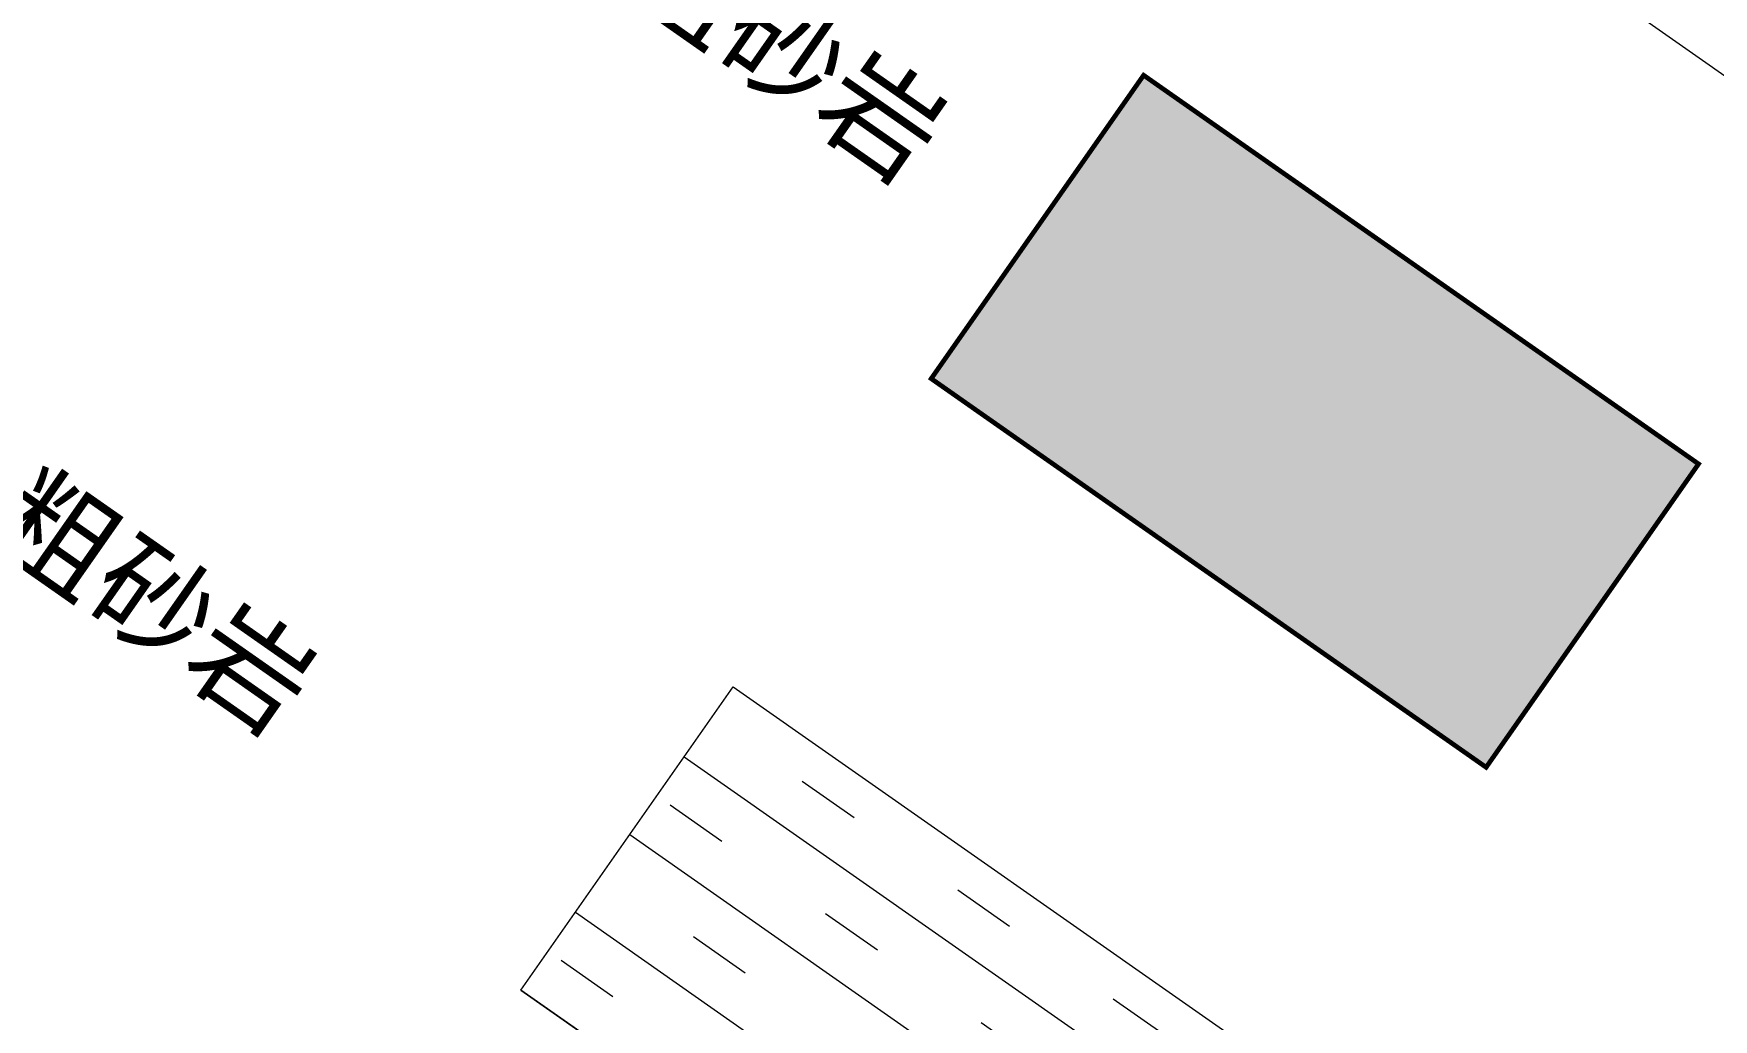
# Model space of a CAD drawing. Header units: inches. Extents: x 36473197 to 36486087, y 3899343 to 3911260.
# Drawn here: x 36473894.3 to 36473974, y 3905622.8 to 3905669.6 of the extents above; entities that cross this region are included whole.
import ezdxf

# ---------------------------------------------------------------- set-up
doc = ezdxf.new("R2010")
doc.units = ezdxf.units.IN
doc.header["$MEASUREMENT"] = 0
doc.layers.get('0').update_dxf_attribs({"lineweight": 0})
doc.layers.add('图例', color=7, linetype='Continuous', lineweight=0)
doc.styles.add('宋体', font='SIMSUN.TTC')

msp = doc.modelspace()

# ---------------------------------------------------------------- hatches: boundary and pattern name
at = {"layer": '图例', "lineweight": 9}
h = msp.add_hatch(dxfattribs=at)
h.set_pattern_fill('粉砂岩', color=256, scale=1500, angle=-35.00092, style=0, pattern_type=2)
h.set_pattern_definition([(145, (36473940.851, 3905652.8575), (-5.1623, -7.3723), [0.0891, -8.9109]), (145, (36473940.9, 3905652.838), (-5.1623, -7.3723), [0.192, -8.808]), (145, (36473940.931, 3905652.831), (-5.1623, -7.3723), [0.2496, -8.7504]), (145, (36473940.96, 3905652.825), (-5.1623, -7.3723), [0.3038, -8.6962]), (145, (36473940.9795, 3905652.826), (-5.1623, -7.3723), [0.3346, -8.6654]), (145, (36473940.999, 3905652.827), (-5.1623, -7.3723), [0.3653, -8.6347]), (145, (36473941.0185, 3905652.828), (-5.1623, -7.3723), [0.3961, -8.6039]), (145, (36473941.037, 3905652.83), (-5.1623, -7.3723), [0.4253, -8.5747]), (145, (36473941.052, 3905652.834), (-5.1623, -7.3723), [0.444, -8.556]), (145, (36473941.066, 3905652.839), (-5.1623, -7.3723), [0.4628, -8.5372]), (145, (36473941.081, 3905652.843), (-5.1623, -7.3723), [0.4815, -8.5185]), (145, (36473941.0955, 3905652.848), (-5.1623, -7.3723), [0.5003, -8.4997]), (145, (36473941.11, 3905652.852), (-5.1623, -7.3723), [0, -9]), (145, (36473941.11, 3905652.852), (-5.1623, -7.3723), [0.519, -8.481]), (145, (36473941.121, 3905652.859), (-5.1623, -7.3723), [0.529, -8.471]), (145, (36473941.132, 3905652.866), (-5.1623, -7.3723), [0.539, -8.461]), (145, (36473941.143, 3905652.873), (-5.1623, -7.3723), [0.549, -8.451]), (145, (36473941.154, 3905652.88), (-5.1623, -7.3723), [0.559, -8.441]), (145, (36473941.165, 3905652.887), (-5.1623, -7.3723), [0.569, -8.431]), (145, (36473941.176, 3905652.894), (-5.1623, -7.3723), [7e-16, -9]), (145, (36473941.176, 3905652.894), (-5.1623, -7.3723), [0.579, -8.421]), (145, (36473941.184, 3905652.903), (-5.1623, -7.3723), [0.5822, -8.4178]), (145, (36473941.192, 3905652.912), (-5.1623, -7.3723), [0.5855, -8.4145]), (145, (36473941.201, 3905652.921), (-5.1623, -7.3723), [0.5887, -8.4113]), (145, (36473941.209, 3905652.9295), (-5.1623, -7.3723), [0.592, -8.408]), (145, (36473941.217, 3905652.938), (-5.1623, -7.3723), [0.5952, -8.4048]), (145, (36473941.225, 3905652.947), (-5.1623, -7.3723), [0.5984, -8.4016]), (145, (36473941.232, 3905652.957), (-5.1623, -7.3723), [0.5984, -8.4016]), (145, (36473941.238, 3905652.968), (-5.1623, -7.3723), [0.5952, -8.4048]), (145, (36473941.243, 3905652.979), (-5.1623, -7.3723), [0.592, -8.408]), (145, (36473941.249, 3905652.9895), (-5.1623, -7.3723), [0.5887, -8.4113]), (145, (36473941.254, 3905653), (-5.1623, -7.3723), [0.5855, -8.4145]), (145, (36473941.26, 3905653.011), (-5.1623, -7.3723), [0.5822, -8.4178]), (145, (36473941.265, 3905653.022), (-5.1623, -7.3723), [0.579, -8.421]), (145, (36473940.791, 3905653.354), (-5.1623, -7.3723), [7e-16, -9]), (145, (36473941.268, 3905653.034), (-5.1623, -7.3723), [0.569, -8.431]), (145, (36473941.271, 3905653.047), (-5.1623, -7.3723), [0.559, -8.441]), (145, (36473941.274, 3905653.06), (-5.1623, -7.3723), [0.549, -8.451]), (145, (36473941.277, 3905653.0725), (-5.1623, -7.3723), [0.539, -8.461]), (145, (36473941.279, 3905653.085), (-5.1623, -7.3723), [0.529, -8.471]), (145, (36473941.282, 3905653.098), (-5.1623, -7.3723), [0.519, -8.481]), (145, (36473940.857, 3905653.396), (-5.1623, -7.3723), [0, -9]), (145, (36473941.281, 3905653.113), (-5.1623, -7.3723), [0.5003, -8.4997]), (145, (36473941.281, 3905653.128), (-5.1623, -7.3723), [0.4815, -8.5185]), (145, (36473941.28, 3905653.1435), (-5.1623, -7.3723), [0.4628, -8.5372]), (145, (36473941.279, 3905653.159), (-5.1623, -7.3723), [0.444, -8.556]), (145, (36473941.278, 3905653.174), (-5.1623, -7.3723), [0.4253, -8.5747]), (145, (36473941.273, 3905653.192), (-5.1623, -7.3723), [0.3961, -8.6039]), (145, (36473941.267, 3905653.211), (-5.1623, -7.3723), [0.3653, -8.6347]), (145, (36473941.262, 3905653.229), (-5.1623, -7.3723), [0.3346, -8.6654]), (145, (36473941.256, 3905653.248), (-5.1623, -7.3723), [0.3038, -8.6962]), (145, (36473941.241, 3905653.2735), (-5.1623, -7.3723), [0.2496, -8.7504]), (145, (36473941.224, 3905653.3), (-5.1623, -7.3723), [0.192, -8.808]), (145, (36473941.202, 3905653.327), (-5.1623, -7.3723), [0.1248, -8.8752]), (145, (36473940.237, 3905653.288), (-5.1623, -7.3723), [0.0891, -8.9109]), (145, (36473940.286, 3905653.268), (-5.1623, -7.3723), [0.192, -8.808]), (145, (36473940.317, 3905653.261), (-5.1623, -7.3723), [0.2496, -8.7504]), (145, (36473940.346, 3905653.256), (-5.1623, -7.3723), [0.3038, -8.6962]), (145, (36473940.365, 3905653.257), (-5.1623, -7.3723), [0.3346, -8.6654]), (145, (36473940.385, 3905653.258), (-5.1623, -7.3723), [0.3653, -8.6347]), (145, (36473940.404, 3905653.259), (-5.1623, -7.3723), [0.3961, -8.6039]), (145, (36473940.423, 3905653.26), (-5.1623, -7.3723), [0.4253, -8.5747]), (145, (36473940.4375, 3905653.2645), (-5.1623, -7.3723), [0.444, -8.556]), (145, (36473940.452, 3905653.269), (-5.1623, -7.3723), [0.4628, -8.5372]), (145, (36473940.467, 3905653.273), (-5.1623, -7.3723), [0.4815, -8.5185]), (145, (36473940.481, 3905653.278), (-5.1623, -7.3723), [0.5003, -8.4997]), (145, (36473940.496, 3905653.282), (-5.1623, -7.3723), [3e-16, -9]), (145, (36473940.496, 3905653.282), (-5.1623, -7.3723), [0.519, -8.481]), (145, (36473940.507, 3905653.289), (-5.1623, -7.3723), [0.529, -8.471]), (145, (36473940.518, 3905653.296), (-5.1623, -7.3723), [0.539, -8.461]), (145, (36473940.529, 3905653.303), (-5.1623, -7.3723), [0.549, -8.451]), (145, (36473940.54, 3905653.31), (-5.1623, -7.3723), [0.559, -8.441]), (145, (36473940.551, 3905653.317), (-5.1623, -7.3723), [0.569, -8.431]), (145, (36473940.562, 3905653.324), (-5.1623, -7.3723), [0, -9]), (145, (36473940.562, 3905653.324), (-5.1623, -7.3723), [0.579, -8.421]), (145, (36473940.57, 3905653.333), (-5.1623, -7.3723), [0.5822, -8.4178]), (145, (36473940.578, 3905653.342), (-5.1623, -7.3723), [0.5855, -8.4145]), (145, (36473940.586, 3905653.351), (-5.1623, -7.3723), [0.5887, -8.4113]), (145, (36473940.594, 3905653.36), (-5.1623, -7.3723), [0.592, -8.408]), (145, (36473940.603, 3905653.369), (-5.1623, -7.3723), [0.5952, -8.4048]), (145, (36473940.611, 3905653.3775), (-5.1623, -7.3723), [0.5984, -8.4016]), (145, (36473940.618, 3905653.387), (-5.1623, -7.3723), [0.5984, -8.4016]), (145, (36473940.623, 3905653.398), (-5.1623, -7.3723), [0.5952, -8.4048]), (145, (36473940.629, 3905653.409), (-5.1623, -7.3723), [0.592, -8.408]), (145, (36473940.634, 3905653.42), (-5.1623, -7.3723), [0.5887, -8.4113]), (145, (36473940.64, 3905653.43), (-5.1623, -7.3723), [0.5855, -8.4145]), (145, (36473940.6455, 3905653.441), (-5.1623, -7.3723), [0.5822, -8.4178]), (145, (36473940.651, 3905653.452), (-5.1623, -7.3723), [0.579, -8.421]), (145, (36473940.177, 3905653.784), (-5.1623, -7.3723), [7e-16, -9]), (145, (36473940.654, 3905653.465), (-5.1623, -7.3723), [0.569, -8.431]), (145, (36473940.657, 3905653.477), (-5.1623, -7.3723), [0.559, -8.441]), (145, (36473940.659, 3905653.49), (-5.1623, -7.3723), [0.549, -8.451]), (145, (36473940.662, 3905653.503), (-5.1623, -7.3723), [0.539, -8.461]), (145, (36473940.665, 3905653.515), (-5.1623, -7.3723), [0.529, -8.471]), (145, (36473940.668, 3905653.528), (-5.1623, -7.3723), [0.519, -8.481]), (145, (36473940.243, 3905653.826), (-5.1623, -7.3723), [3e-16, -9]), (145, (36473940.667, 3905653.543), (-5.1623, -7.3723), [0.5003, -8.4997]), (145, (36473940.666, 3905653.5585), (-5.1623, -7.3723), [0.4815, -8.5185]), (145, (36473940.665, 3905653.574), (-5.1623, -7.3723), [0.4628, -8.5372]), (145, (36473940.665, 3905653.589), (-5.1623, -7.3723), [0.444, -8.556]), (145, (36473940.664, 3905653.604), (-5.1623, -7.3723), [0.4253, -8.5747]), (145, (36473940.659, 3905653.622), (-5.1623, -7.3723), [0.3961, -8.6039]), (145, (36473940.653, 3905653.641), (-5.1623, -7.3723), [0.3653, -8.6347]), (145, (36473940.647, 3905653.66), (-5.1623, -7.3723), [0.3346, -8.6654]), (145, (36473940.642, 3905653.678), (-5.1623, -7.3723), [0.3038, -8.6962]), (145, (36473940.626, 3905653.704), (-5.1623, -7.3723), [0.2496, -8.7504]), (145, (36473940.61, 3905653.73), (-5.1623, -7.3723), [0.192, -8.808]), (145, (36473940.588, 3905653.757), (-5.1623, -7.3723), [0.1248, -8.8752]), (145, (36473939.623, 3905653.718), (-5.1623, -7.3723), [0.0891, -8.9109]), (145, (36473939.672, 3905653.698), (-5.1623, -7.3723), [0.192, -8.808]), (145, (36473939.702, 3905653.6915), (-5.1623, -7.3723), [0.2496, -8.7504]), (145, (36473939.731, 3905653.686), (-5.1623, -7.3723), [0.3038, -8.6962]), (145, (36473939.751, 3905653.687), (-5.1623, -7.3723), [0.3346, -8.6654]), (145, (36473939.77, 3905653.688), (-5.1623, -7.3723), [0.3653, -8.6347]), (145, (36473939.79, 3905653.689), (-5.1623, -7.3723), [0.3961, -8.6039]), (145, (36473939.809, 3905653.69), (-5.1623, -7.3723), [0.4253, -8.5747]), (145, (36473939.823, 3905653.695), (-5.1623, -7.3723), [0.444, -8.556]), (145, (36473939.838, 3905653.699), (-5.1623, -7.3723), [0.4628, -8.5372]), (145, (36473939.852, 3905653.704), (-5.1623, -7.3723), [0.4815, -8.5185]), (145, (36473939.867, 3905653.708), (-5.1623, -7.3723), [0.5003, -8.4997]), (145, (36473939.881, 3905653.7125), (-5.1623, -7.3723), [3e-16, -9]), (145, (36473939.881, 3905653.7125), (-5.1623, -7.3723), [0.519, -8.481]), (145, (36473939.892, 3905653.7195), (-5.1623, -7.3723), [0.529, -8.471]), (145, (36473939.903, 3905653.7265), (-5.1623, -7.3723), [0.539, -8.461]), (145, (36473939.914, 3905653.733), (-5.1623, -7.3723), [0.549, -8.451]), (145, (36473939.925, 3905653.74), (-5.1623, -7.3723), [0.559, -8.441]), (145, (36473939.936, 3905653.747), (-5.1623, -7.3723), [0.569, -8.431]), (145, (36473939.947, 3905653.754), (-5.1623, -7.3723), [0, -9]), (145, (36473939.947, 3905653.754), (-5.1623, -7.3723), [0.579, -8.421]), (145, (36473939.9555, 3905653.763), (-5.1623, -7.3723), [0.5822, -8.4178]), (145, (36473939.964, 3905653.772), (-5.1623, -7.3723), [0.5855, -8.4145]), (145, (36473939.972, 3905653.781), (-5.1623, -7.3723), [0.5887, -8.4113]), (145, (36473939.98, 3905653.79), (-5.1623, -7.3723), [0.592, -8.408]), (145, (36473939.988, 3905653.799), (-5.1623, -7.3723), [0.5952, -8.4048]), (145, (36473939.9965, 3905653.808), (-5.1623, -7.3723), [0.5984, -8.4016]), (145, (36473940.003, 3905653.818), (-5.1623, -7.3723), [0.5984, -8.4016]), (145, (36473940.009, 3905653.828), (-5.1623, -7.3723), [0.5952, -8.4048]), (145, (36473940.0145, 3905653.839), (-5.1623, -7.3723), [0.592, -8.408]), (145, (36473940.02, 3905653.85), (-5.1623, -7.3723), [0.5887, -8.4113]), (145, (36473940.026, 3905653.861), (-5.1623, -7.3723), [0.5855, -8.4145]), (145, (36473940.031, 3905653.871), (-5.1623, -7.3723), [0.5822, -8.4178]), (145, (36473940.037, 3905653.882), (-5.1623, -7.3723), [0.579, -8.421]), (145, (36473939.562, 3905654.214), (-5.1623, -7.3723), [7e-16, -9]), (145, (36473940.0395, 3905653.895), (-5.1623, -7.3723), [0.569, -8.431]), (145, (36473940.042, 3905653.9075), (-5.1623, -7.3723), [0.559, -8.441]), (145, (36473940.045, 3905653.92), (-5.1623, -7.3723), [0.549, -8.451]), (145, (36473940.048, 3905653.933), (-5.1623, -7.3723), [0.539, -8.461]), (145, (36473940.051, 3905653.946), (-5.1623, -7.3723), [0.529, -8.471]), (145, (36473940.0535, 3905653.958), (-5.1623, -7.3723), [0.519, -8.481]), (145, (36473939.628, 3905654.256), (-5.1623, -7.3723), [3e-16, -9]), (145, (36473940.053, 3905653.9735), (-5.1623, -7.3723), [0.5003, -8.4997]), (145, (36473940.052, 3905653.989), (-5.1623, -7.3723), [0.4815, -8.5185]), (145, (36473940.051, 3905654.004), (-5.1623, -7.3723), [0.4628, -8.5372]), (145, (36473940.05, 3905654.019), (-5.1623, -7.3723), [0.444, -8.556]), (145, (36473940.0495, 3905654.034), (-5.1623, -7.3723), [0.4253, -8.5747]), (145, (36473940.044, 3905654.0525), (-5.1623, -7.3723), [0.3961, -8.6039]), (145, (36473940.039, 3905654.071), (-5.1623, -7.3723), [0.3653, -8.6347]), (145, (36473940.033, 3905654.09), (-5.1623, -7.3723), [0.3346, -8.6654]), (145, (36473940.027, 3905654.1085), (-5.1623, -7.3723), [0.3038, -8.6962]), (145, (36473940.012, 3905654.134), (-5.1623, -7.3723), [0.2496, -8.7504]), (145, (36473939.995, 3905654.16), (-5.1623, -7.3723), [0.192, -8.808]), (145, (36473939.973, 3905654.187), (-5.1623, -7.3723), [0.1248, -8.8752]), (145, (36473939.008, 3905654.148), (-5.1623, -7.3723), [0.0891, -8.9109]), (145, (36473939.057, 3905654.128), (-5.1623, -7.3723), [0.192, -8.808]), (145, (36473939.088, 3905654.122), (-5.1623, -7.3723), [0.2496, -8.7504]), (145, (36473939.117, 3905654.116), (-5.1623, -7.3723), [0.3038, -8.6962]), (145, (36473939.136, 3905654.117), (-5.1623, -7.3723), [0.3346, -8.6654]), (145, (36473939.156, 3905654.118), (-5.1623, -7.3723), [0.3653, -8.6347]), (145, (36473939.175, 3905654.119), (-5.1623, -7.3723), [0.3961, -8.6039]), (145, (36473939.194, 3905654.1205), (-5.1623, -7.3723), [0.4253, -8.5747]), (145, (36473939.209, 3905654.125), (-5.1623, -7.3723), [0.444, -8.556]), (145, (36473939.223, 3905654.129), (-5.1623, -7.3723), [0.4628, -8.5372]), (145, (36473939.238, 3905654.134), (-5.1623, -7.3723), [0.4815, -8.5185]), (145, (36473939.2525, 3905654.138), (-5.1623, -7.3723), [0.5003, -8.4997]), (145, (36473939.267, 3905654.143), (-5.1623, -7.3723), [2e-16, -9]), (145, (36473939.267, 3905654.143), (-5.1623, -7.3723), [0.519, -8.481]), (145, (36473939.278, 3905654.15), (-5.1623, -7.3723), [0.529, -8.471]), (145, (36473939.289, 3905654.157), (-5.1623, -7.3723), [0.539, -8.461]), (145, (36473939.3, 3905654.164), (-5.1623, -7.3723), [0.549, -8.451]), (145, (36473939.311, 3905654.171), (-5.1623, -7.3723), [0.559, -8.441]), (145, (36473939.322, 3905654.1775), (-5.1623, -7.3723), [0.569, -8.431]), (145, (36473939.333, 3905654.1845), (-5.1623, -7.3723), [3e-16, -9]), (145, (36473939.333, 3905654.1845), (-5.1623, -7.3723), [0.579, -8.421]), (145, (36473939.341, 3905654.193), (-5.1623, -7.3723), [0.5822, -8.4178]), (145, (36473939.349, 3905654.202), (-5.1623, -7.3723), [0.5855, -8.4145]), (145, (36473939.3575, 3905654.211), (-5.1623, -7.3723), [0.5887, -8.4113]), (145, (36473939.366, 3905654.22), (-5.1623, -7.3723), [0.592, -8.408]), (145, (36473939.374, 3905654.229), (-5.1623, -7.3723), [0.5952, -8.4048]), (145, (36473939.382, 3905654.238), (-5.1623, -7.3723), [0.5984, -8.4016]), (145, (36473939.389, 3905654.248), (-5.1623, -7.3723), [0.5984, -8.4016]), (145, (36473939.395, 3905654.2585), (-5.1623, -7.3723), [0.5952, -8.4048]), (145, (36473939.4, 3905654.269), (-5.1623, -7.3723), [0.592, -8.408]), (145, (36473939.406, 3905654.28), (-5.1623, -7.3723), [0.5887, -8.4113]), (145, (36473939.411, 3905654.291), (-5.1623, -7.3723), [0.5855, -8.4145]), (145, (36473939.417, 3905654.3015), (-5.1623, -7.3723), [0.5822, -8.4178]), (145, (36473939.422, 3905654.312), (-5.1623, -7.3723), [0.579, -8.421]), (145, (36473938.948, 3905654.644), (-5.1623, -7.3723), [7e-16, -9]), (145, (36473939.425, 3905654.325), (-5.1623, -7.3723), [0.569, -8.431]), (145, (36473939.428, 3905654.338), (-5.1623, -7.3723), [0.559, -8.441]), (145, (36473939.431, 3905654.35), (-5.1623, -7.3723), [0.549, -8.451]), (145, (36473939.4335, 3905654.363), (-5.1623, -7.3723), [0.539, -8.461]), (145, (36473939.436, 3905654.376), (-5.1623, -7.3723), [0.529, -8.471]), (145, (36473939.439, 3905654.3885), (-5.1623, -7.3723), [0.519, -8.481]), (145, (36473939.014, 3905654.686), (-5.1623, -7.3723), [5e-16, -9]), (145, (36473939.438, 3905654.404), (-5.1623, -7.3723), [0.5003, -8.4997]), (145, (36473939.4375, 3905654.419), (-5.1623, -7.3723), [0.4815, -8.5185]), (145, (36473939.437, 3905654.434), (-5.1623, -7.3723), [0.4628, -8.5372]), (145, (36473939.436, 3905654.449), (-5.1623, -7.3723), [0.444, -8.556]), (145, (36473939.435, 3905654.4645), (-5.1623, -7.3723), [0.4253, -8.5747]), (145, (36473939.43, 3905654.483), (-5.1623, -7.3723), [0.3961, -8.6039]), (145, (36473939.424, 3905654.501), (-5.1623, -7.3723), [0.3653, -8.6347]), (145, (36473939.419, 3905654.52), (-5.1623, -7.3723), [0.3346, -8.6654]), (145, (36473939.413, 3905654.539), (-5.1623, -7.3723), [0.3038, -8.6962]), (145, (36473939.398, 3905654.564), (-5.1623, -7.3723), [0.2496, -8.7504]), (145, (36473939.381, 3905654.59), (-5.1623, -7.3723), [0.192, -8.808]), (145, (36473939.359, 3905654.6175), (-5.1623, -7.3723), [0.1248, -8.8752]), (145, (36473934.584, 3905651.7525), (-5.1623, -7.3723), [0.0891, -8.9109]), (145, (36473934.633, 3905651.733), (-5.1623, -7.3723), [0.192, -8.808]), (145, (36473934.664, 3905651.726), (-5.1623, -7.3723), [0.2496, -8.7504]), (145, (36473934.693, 3905651.72), (-5.1623, -7.3723), [0.3038, -8.6962]), (145, (36473934.712, 3905651.721), (-5.1623, -7.3723), [0.3346, -8.6654]), (145, (36473934.732, 3905651.722), (-5.1623, -7.3723), [0.3653, -8.6347]), (145, (36473934.751, 3905651.723), (-5.1623, -7.3723), [0.3961, -8.6039]), (145, (36473934.77, 3905651.725), (-5.1623, -7.3723), [0.4253, -8.5747]), (145, (36473934.785, 3905651.729), (-5.1623, -7.3723), [0.444, -8.556]), (145, (36473934.799, 3905651.734), (-5.1623, -7.3723), [0.4628, -8.5372]), (145, (36473934.814, 3905651.738), (-5.1623, -7.3723), [0.4815, -8.5185]), (145, (36473934.828, 3905651.743), (-5.1623, -7.3723), [0.5003, -8.4997]), (145, (36473934.843, 3905651.747), (-5.1623, -7.3723), [2e-16, -9]), (145, (36473934.843, 3905651.747), (-5.1623, -7.3723), [0.519, -8.481]), (145, (36473934.854, 3905651.754), (-5.1623, -7.3723), [0.529, -8.471]), (145, (36473934.865, 3905651.761), (-5.1623, -7.3723), [0.539, -8.461]), (145, (36473934.876, 3905651.768), (-5.1623, -7.3723), [0.549, -8.451]), (145, (36473934.887, 3905651.775), (-5.1623, -7.3723), [0.559, -8.441]), (145, (36473934.898, 3905651.782), (-5.1623, -7.3723), [0.569, -8.431]), (145, (36473934.909, 3905651.789), (-5.1623, -7.3723), [2e-16, -9]), (145, (36473934.909, 3905651.789), (-5.1623, -7.3723), [0.579, -8.421]), (145, (36473934.917, 3905651.798), (-5.1623, -7.3723), [0.5822, -8.4178]), (145, (36473934.925, 3905651.807), (-5.1623, -7.3723), [0.5855, -8.4145]), (145, (36473934.933, 3905651.816), (-5.1623, -7.3723), [0.5887, -8.4113]), (145, (36473934.9415, 3905651.825), (-5.1623, -7.3723), [0.592, -8.408]), (145, (36473934.95, 3905651.8335), (-5.1623, -7.3723), [0.5952, -8.4048]), (145, (36473934.958, 3905651.842), (-5.1623, -7.3723), [0.5984, -8.4016]), (145, (36473934.965, 3905651.852), (-5.1623, -7.3723), [0.5984, -8.4016]), (145, (36473934.97, 3905651.863), (-5.1623, -7.3723), [0.5952, -8.4048]), (145, (36473934.976, 3905651.874), (-5.1623, -7.3723), [0.592, -8.408]), (145, (36473934.9815, 3905651.8845), (-5.1623, -7.3723), [0.5887, -8.4113]), (145, (36473934.987, 3905651.895), (-5.1623, -7.3723), [0.5855, -8.4145]), (145, (36473934.993, 3905651.906), (-5.1623, -7.3723), [0.5822, -8.4178]), (145, (36473934.998, 3905651.917), (-5.1623, -7.3723), [0.579, -8.421]), (145, (36473934.524, 3905652.249), (-5.1623, -7.3723), [3e-16, -9]), (145, (36473935.001, 3905651.929), (-5.1623, -7.3723), [0.569, -8.431]), (145, (36473935.004, 3905651.942), (-5.1623, -7.3723), [0.559, -8.441]), (145, (36473935.0065, 3905651.955), (-5.1623, -7.3723), [0.549, -8.451]), (145, (36473935.009, 3905651.9675), (-5.1623, -7.3723), [0.539, -8.461]), (145, (36473935.012, 3905651.98), (-5.1623, -7.3723), [0.529, -8.471]), (145, (36473935.015, 3905651.993), (-5.1623, -7.3723), [0.519, -8.481]), (145, (36473934.59, 3905652.291), (-5.1623, -7.3723), [5e-16, -9]), (145, (36473935.014, 3905652.008), (-5.1623, -7.3723), [0.5003, -8.4997]), (145, (36473935.013, 3905652.023), (-5.1623, -7.3723), [0.4815, -8.5185]), (145, (36473935.0125, 3905652.0385), (-5.1623, -7.3723), [0.4628, -8.5372]), (145, (36473935.012, 3905652.054), (-5.1623, -7.3723), [0.444, -8.556]), (145, (36473935.011, 3905652.069), (-5.1623, -7.3723), [0.4253, -8.5747]), (145, (36473935.006, 3905652.087), (-5.1623, -7.3723), [0.3961, -8.6039]), (145, (36473935, 3905652.106), (-5.1623, -7.3723), [0.3653, -8.6347]), (145, (36473934.994, 3905652.124), (-5.1623, -7.3723), [0.3346, -8.6654]), (145, (36473934.989, 3905652.143), (-5.1623, -7.3723), [0.3038, -8.6962]), (145, (36473934.973, 3905652.1685), (-5.1623, -7.3723), [0.2496, -8.7504]), (145, (36473934.957, 3905652.195), (-5.1623, -7.3723), [0.192, -8.808]), (145, (36473934.935, 3905652.222), (-5.1623, -7.3723), [0.1248, -8.8752]), (145, (36473933.97, 3905652.183), (-5.1623, -7.3723), [0.0891, -8.9109]), (145, (36473934.019, 3905652.163), (-5.1623, -7.3723), [0.192, -8.808]), (145, (36473934.049, 3905652.156), (-5.1623, -7.3723), [0.2496, -8.7504]), (145, (36473934.078, 3905652.151), (-5.1623, -7.3723), [0.3038, -8.6962]), (145, (36473934.098, 3905652.152), (-5.1623, -7.3723), [0.3346, -8.6654]), (145, (36473934.117, 3905652.153), (-5.1623, -7.3723), [0.3653, -8.6347]), (145, (36473934.137, 3905652.154), (-5.1623, -7.3723), [0.3961, -8.6039]), (145, (36473934.156, 3905652.155), (-5.1623, -7.3723), [0.4253, -8.5747]), (145, (36473934.17, 3905652.1595), (-5.1623, -7.3723), [0.444, -8.556]), (145, (36473934.185, 3905652.164), (-5.1623, -7.3723), [0.4628, -8.5372]), (145, (36473934.199, 3905652.1685), (-5.1623, -7.3723), [0.4815, -8.5185]), (145, (36473934.214, 3905652.173), (-5.1623, -7.3723), [0.5003, -8.4997]), (145, (36473934.228, 3905652.177), (-5.1623, -7.3723), [3e-16, -9]), (145, (36473934.228, 3905652.177), (-5.1623, -7.3723), [0.519, -8.481]), (145, (36473934.239, 3905652.184), (-5.1623, -7.3723), [0.529, -8.471]), (145, (36473934.25, 3905652.191), (-5.1623, -7.3723), [0.539, -8.461]), (145, (36473934.261, 3905652.198), (-5.1623, -7.3723), [0.549, -8.451]), (145, (36473934.272, 3905652.205), (-5.1623, -7.3723), [0.559, -8.441]), (145, (36473934.283, 3905652.212), (-5.1623, -7.3723), [0.569, -8.431]), (145, (36473934.294, 3905652.219), (-5.1623, -7.3723), [3e-16, -9]), (145, (36473934.294, 3905652.219), (-5.1623, -7.3723), [0.579, -8.421]), (145, (36473934.3025, 3905652.228), (-5.1623, -7.3723), [0.5822, -8.4178]), (145, (36473934.311, 3905652.237), (-5.1623, -7.3723), [0.5855, -8.4145]), (145, (36473934.319, 3905652.246), (-5.1623, -7.3723), [0.5887, -8.4113]), (145, (36473934.327, 3905652.255), (-5.1623, -7.3723), [0.592, -8.408]), (145, (36473934.335, 3905652.264), (-5.1623, -7.3723), [0.5952, -8.4048]), (145, (36473934.3435, 3905652.273), (-5.1623, -7.3723), [0.5984, -8.4016]), (145, (36473934.35, 3905652.282), (-5.1623, -7.3723), [0.5984, -8.4016]), (145, (36473934.356, 3905652.293), (-5.1623, -7.3723), [0.5952, -8.4048]), (145, (36473934.362, 3905652.304), (-5.1623, -7.3723), [0.592, -8.408]), (145, (36473934.367, 3905652.315), (-5.1623, -7.3723), [0.5887, -8.4113]), (145, (36473934.373, 3905652.325), (-5.1623, -7.3723), [0.5855, -8.4145]), (145, (36473934.378, 3905652.336), (-5.1623, -7.3723), [0.5822, -8.4178]), (145, (36473934.384, 3905652.347), (-5.1623, -7.3723), [0.579, -8.421]), (145, (36473933.9095, 3905652.679), (-5.1623, -7.3723), [7e-16, -9]), (145, (36473934.387, 3905652.36), (-5.1623, -7.3723), [0.569, -8.431]), (145, (36473934.389, 3905652.372), (-5.1623, -7.3723), [0.559, -8.441]), (145, (36473934.392, 3905652.385), (-5.1623, -7.3723), [0.549, -8.451]), (145, (36473934.395, 3905652.398), (-5.1623, -7.3723), [0.539, -8.461]), (145, (36473934.398, 3905652.41), (-5.1623, -7.3723), [0.529, -8.471]), (145, (36473934.4005, 3905652.423), (-5.1623, -7.3723), [0.519, -8.481]), (145, (36473933.975, 3905652.721), (-5.1623, -7.3723), [7e-16, -9]), (145, (36473934.4, 3905652.438), (-5.1623, -7.3723), [0.5003, -8.4997]), (145, (36473934.399, 3905652.4535), (-5.1623, -7.3723), [0.4815, -8.5185]), (145, (36473934.398, 3905652.469), (-5.1623, -7.3723), [0.4628, -8.5372]), (145, (36473934.397, 3905652.484), (-5.1623, -7.3723), [0.444, -8.556]), (145, (36473934.397, 3905652.499), (-5.1623, -7.3723), [0.4253, -8.5747]), (145, (36473934.3915, 3905652.517), (-5.1623, -7.3723), [0.3961, -8.6039]), (145, (36473934.386, 3905652.536), (-5.1623, -7.3723), [0.3653, -8.6347]), (145, (36473934.38, 3905652.555), (-5.1623, -7.3723), [0.3346, -8.6654]), (145, (36473934.374, 3905652.573), (-5.1623, -7.3723), [0.3038, -8.6962]), (145, (36473934.359, 3905652.599), (-5.1623, -7.3723), [0.2496, -8.7504]), (145, (36473934.342, 3905652.625), (-5.1623, -7.3723), [0.192, -8.808]), (145, (36473934.32, 3905652.652), (-5.1623, -7.3723), [0.1248, -8.8752]), (145, (36473933.355, 3905652.613), (-5.1623, -7.3723), [0.0891, -8.9109]), (145, (36473933.404, 3905652.593), (-5.1623, -7.3723), [0.192, -8.808]), (145, (36473933.435, 3905652.5865), (-5.1623, -7.3723), [0.2496, -8.7504]), (145, (36473933.464, 3905652.581), (-5.1623, -7.3723), [0.3038, -8.6962]), (145, (36473933.4835, 3905652.582), (-5.1623, -7.3723), [0.3346, -8.6654]), (145, (36473933.503, 3905652.583), (-5.1623, -7.3723), [0.3653, -8.6347]), (145, (36473933.522, 3905652.584), (-5.1623, -7.3723), [0.3961, -8.6039]), (145, (36473933.541, 3905652.585), (-5.1623, -7.3723), [0.4253, -8.5747]), (145, (36473933.556, 3905652.59), (-5.1623, -7.3723), [0.444, -8.556]), (145, (36473933.57, 3905652.594), (-5.1623, -7.3723), [0.4628, -8.5372]), (145, (36473933.585, 3905652.599), (-5.1623, -7.3723), [0.4815, -8.5185]), (145, (36473933.5995, 3905652.603), (-5.1623, -7.3723), [0.5003, -8.4997]), (145, (36473933.614, 3905652.608), (-5.1623, -7.3723), [0, -9]), (145, (36473933.614, 3905652.608), (-5.1623, -7.3723), [0.519, -8.481]), (145, (36473933.625, 3905652.6145), (-5.1623, -7.3723), [0.529, -8.471]), (145, (36473933.636, 3905652.6215), (-5.1623, -7.3723), [0.539, -8.461]), (145, (36473933.647, 3905652.628), (-5.1623, -7.3723), [0.549, -8.451]), (145, (36473933.658, 3905652.635), (-5.1623, -7.3723), [0.559, -8.441]), (145, (36473933.669, 3905652.642), (-5.1623, -7.3723), [0.569, -8.431]), (145, (36473933.68, 3905652.649), (-5.1623, -7.3723), [0, -9]), (145, (36473933.68, 3905652.649), (-5.1623, -7.3723), [0.579, -8.421]), (145, (36473933.688, 3905652.658), (-5.1623, -7.3723), [0.5822, -8.4178]), (145, (36473933.696, 3905652.667), (-5.1623, -7.3723), [0.5855, -8.4145]), (145, (36473933.705, 3905652.676), (-5.1623, -7.3723), [0.5887, -8.4113]), (145, (36473933.713, 3905652.685), (-5.1623, -7.3723), [0.592, -8.408]), (145, (36473933.721, 3905652.694), (-5.1623, -7.3723), [0.5952, -8.4048]), (145, (36473933.729, 3905652.703), (-5.1623, -7.3723), [0.5984, -8.4016]), (145, (36473933.736, 3905652.713), (-5.1623, -7.3723), [0.5984, -8.4016]), (145, (36473933.742, 3905652.723), (-5.1623, -7.3723), [0.5952, -8.4048]), (145, (36473933.747, 3905652.734), (-5.1623, -7.3723), [0.592, -8.408]), (145, (36473933.753, 3905652.745), (-5.1623, -7.3723), [0.5887, -8.4113]), (145, (36473933.758, 3905652.756), (-5.1623, -7.3723), [0.5855, -8.4145]), (145, (36473933.764, 3905652.766), (-5.1623, -7.3723), [0.5822, -8.4178]), (145, (36473933.769, 3905652.777), (-5.1623, -7.3723), [0.579, -8.421]), (145, (36473933.295, 3905653.109), (-5.1623, -7.3723), [7e-16, -9]), (145, (36473933.772, 3905652.79), (-5.1623, -7.3723), [0.569, -8.431]), (145, (36473933.775, 3905652.8025), (-5.1623, -7.3723), [0.559, -8.441]), (145, (36473933.778, 3905652.815), (-5.1623, -7.3723), [0.549, -8.451]), (145, (36473933.781, 3905652.828), (-5.1623, -7.3723), [0.539, -8.461]), (145, (36473933.783, 3905652.841), (-5.1623, -7.3723), [0.529, -8.471]), (145, (36473933.786, 3905652.853), (-5.1623, -7.3723), [0.519, -8.481]), (145, (36473933.361, 3905653.151), (-5.1623, -7.3723), [3e-16, -9]), (145, (36473933.785, 3905652.8685), (-5.1623, -7.3723), [0.5003, -8.4997]), (145, (36473933.785, 3905652.884), (-5.1623, -7.3723), [0.4815, -8.5185]), (145, (36473933.784, 3905652.899), (-5.1623, -7.3723), [0.4628, -8.5372]), (145, (36473933.783, 3905652.914), (-5.1623, -7.3723), [0.444, -8.556]), (145, (36473933.782, 3905652.929), (-5.1623, -7.3723), [0.4253, -8.5747]), (145, (36473933.777, 3905652.9475), (-5.1623, -7.3723), [0.3961, -8.6039]), (145, (36473933.771, 3905652.966), (-5.1623, -7.3723), [0.3653, -8.6347]), (145, (36473933.766, 3905652.985), (-5.1623, -7.3723), [0.3346, -8.6654]), (145, (36473933.76, 3905653.0035), (-5.1623, -7.3723), [0.3038, -8.6962]), (145, (36473933.745, 3905653.029), (-5.1623, -7.3723), [0.2496, -8.7504]), (145, (36473933.728, 3905653.055), (-5.1623, -7.3723), [0.192, -8.808]), (145, (36473933.706, 3905653.082), (-5.1623, -7.3723), [0.1248, -8.8752]), (145, (36473932.741, 3905653.043), (-5.1623, -7.3723), [0.0891, -8.9109]), (145, (36473932.79, 3905653.023), (-5.1623, -7.3723), [0.192, -8.808]), (145, (36473932.821, 3905653.017), (-5.1623, -7.3723), [0.2496, -8.7504]), (145, (36473932.85, 3905653.011), (-5.1623, -7.3723), [0.3038, -8.6962]), (145, (36473932.869, 3905653.012), (-5.1623, -7.3723), [0.3346, -8.6654]), (145, (36473932.889, 3905653.013), (-5.1623, -7.3723), [0.3653, -8.6347]), (145, (36473932.908, 3905653.014), (-5.1623, -7.3723), [0.3961, -8.6039]), (145, (36473932.927, 3905653.0155), (-5.1623, -7.3723), [0.4253, -8.5747]), (145, (36473932.9415, 3905653.02), (-5.1623, -7.3723), [0.444, -8.556]), (145, (36473932.956, 3905653.024), (-5.1623, -7.3723), [0.4628, -8.5372]), (145, (36473932.971, 3905653.029), (-5.1623, -7.3723), [0.4815, -8.5185]), (145, (36473932.985, 3905653.033), (-5.1623, -7.3723), [0.5003, -8.4997]), (145, (36473933, 3905653.038), (-5.1623, -7.3723), [0, -9]), (145, (36473933, 3905653.038), (-5.1623, -7.3723), [0.519, -8.481]), (145, (36473933.011, 3905653.045), (-5.1623, -7.3723), [0.529, -8.471]), (145, (36473933.022, 3905653.052), (-5.1623, -7.3723), [0.539, -8.461]), (145, (36473933.033, 3905653.059), (-5.1623, -7.3723), [0.549, -8.451]), (145, (36473933.044, 3905653.066), (-5.1623, -7.3723), [0.559, -8.441]), (145, (36473933.055, 3905653.073), (-5.1623, -7.3723), [0.569, -8.431]), (145, (36473933.066, 3905653.0795), (-5.1623, -7.3723), [7e-16, -9]), (145, (36473933.066, 3905653.0795), (-5.1623, -7.3723), [0.579, -8.421]), (145, (36473933.074, 3905653.088), (-5.1623, -7.3723), [0.5822, -8.4178]), (145, (36473933.082, 3905653.097), (-5.1623, -7.3723), [0.5855, -8.4145]), (145, (36473933.09, 3905653.106), (-5.1623, -7.3723), [0.5887, -8.4113]), (145, (36473933.098, 3905653.115), (-5.1623, -7.3723), [0.5919, -8.4081]), (145, (36473933.107, 3905653.124), (-5.1623, -7.3723), [0.5952, -8.4048]), (145, (36473933.115, 3905653.133), (-5.1623, -7.3723), [0.5984, -8.4016]), (145, (36473933.122, 3905653.143), (-5.1623, -7.3723), [0.5984, -8.4016]), (145, (36473933.127, 3905653.1535), (-5.1623, -7.3723), [0.5952, -8.4048]), (145, (36473933.133, 3905653.164), (-5.1623, -7.3723), [0.5919, -8.4081]), (145, (36473933.138, 3905653.175), (-5.1623, -7.3723), [0.5887, -8.4113]), (145, (36473933.144, 3905653.186), (-5.1623, -7.3723), [0.5855, -8.4145]), (145, (36473933.1495, 3905653.197), (-5.1623, -7.3723), [0.5822, -8.4178]), (145, (36473933.155, 3905653.207), (-5.1623, -7.3723), [0.579, -8.421]), (145, (36473932.681, 3905653.539), (-5.1623, -7.3723), [0, -9]), (145, (36473933.158, 3905653.22), (-5.1623, -7.3723), [0.569, -8.431]), (145, (36473933.161, 3905653.233), (-5.1623, -7.3723), [0.559, -8.441]), (145, (36473933.163, 3905653.245), (-5.1623, -7.3723), [0.549, -8.451]), (145, (36473933.166, 3905653.258), (-5.1623, -7.3723), [0.539, -8.461]), (145, (36473933.169, 3905653.271), (-5.1623, -7.3723), [0.529, -8.471]), (145, (36473933.172, 3905653.2835), (-5.1623, -7.3723), [0.519, -8.481]), (145, (36473932.747, 3905653.581), (-5.1623, -7.3723), [1e-15, -9]), (145, (36473933.171, 3905653.299), (-5.1623, -7.3723), [0.5003, -8.4997]), (145, (36473933.17, 3905653.314), (-5.1623, -7.3723), [0.4815, -8.5185]), (145, (36473933.169, 3905653.329), (-5.1623, -7.3723), [0.4628, -8.5372]), (145, (36473933.169, 3905653.344), (-5.1623, -7.3723), [0.444, -8.556]), (145, (36473933.168, 3905653.3595), (-5.1623, -7.3723), [0.4253, -8.5747]), (145, (36473933.163, 3905653.378), (-5.1623, -7.3723), [0.3961, -8.6039]), (145, (36473933.157, 3905653.396), (-5.1623, -7.3723), [0.3653, -8.6347]), (145, (36473933.151, 3905653.415), (-5.1623, -7.3723), [0.3346, -8.6654]), (145, (36473933.146, 3905653.434), (-5.1623, -7.3723), [0.3038, -8.6962]), (145, (36473933.13, 3905653.459), (-5.1623, -7.3723), [0.2496, -8.7504]), (145, (36473933.114, 3905653.485), (-5.1623, -7.3723), [0.192, -8.808]), (145, (36473933.092, 3905653.5125), (-5.1623, -7.3723), [0.1248, -8.8752])])
h.paths.add_polyline_path([(36473946.949, 3905667.587), (36473936.88, 3905653.208), (36473963.185, 3905634.789), (36473973.254, 3905649.167)])
at = {"layer": '图例', "lineweight": 15}
h = msp.add_hatch(dxfattribs=at)
h.set_pattern_fill('泥岩_1', color=256, scale=1500, angle=-35.00092, style=0, pattern_type=2)
h.set_pattern_definition([(145, (36473915.523, 3905622.812), (-5.1623, -7.3723), [3, -6]), (325, (36473919.333, 3905625.638), (5.1623, 7.3723), [3, -6]), (325, (36473913.742, 3905626.806), (5.1623, 7.3723), []), (325, (36473911.161, 3905623.12), (5.1623, 7.3723), [])])
h.paths.add_polyline_path([(36473927.496, 3905638.603), (36473917.428, 3905624.225), (36473943.733, 3905605.805), (36473953.801, 3905620.184)], flags=17)

# ---------------------------------------------------------------- linework, layer by layer
at = {"lineweight": 15, "flags": 128}
msp.add_lwpolyline([(36473903.942, 3905716.972), (36474082.795, 3905591.733)], dxfattribs=at)
at = {"layer": '图例', "const_width": 0.225}
msp.add_lwpolyline([(36473946.949, 3905667.587), (36473936.88, 3905653.208), (36473963.185, 3905634.789), (36473973.254, 3905649.167), (36473946.949, 3905667.587)], dxfattribs=at)
at = {"layer": '图例', "lineweight": 0, "flags": 128}
for points in [[(36473946.949, 3905667.587), (36473973.254, 3905649.167), (36473963.185, 3905634.789), (36473936.88, 3905653.208), (36473946.949, 3905667.587)], [(36473927.496, 3905638.603), (36473953.801, 3905620.184), (36473943.733, 3905605.805), (36473917.428, 3905624.225), (36473927.496, 3905638.603)]]:
    msp.add_lwpolyline(points, dxfattribs=at)

# ---------------------------------------------------------------- texts
at = {"layer": '图例', "style": '宋体'}
for s, p in [('含砾粗砂岩', (36473912.732, 3905678.359)), ('粗砂岩', (36473892.018, 3905645.784))]:
    msp.add_text(s, height=4.1017, rotation=324.99908, dxfattribs=at).set_placement(p)

doc.saveas('drawing.dxf')
